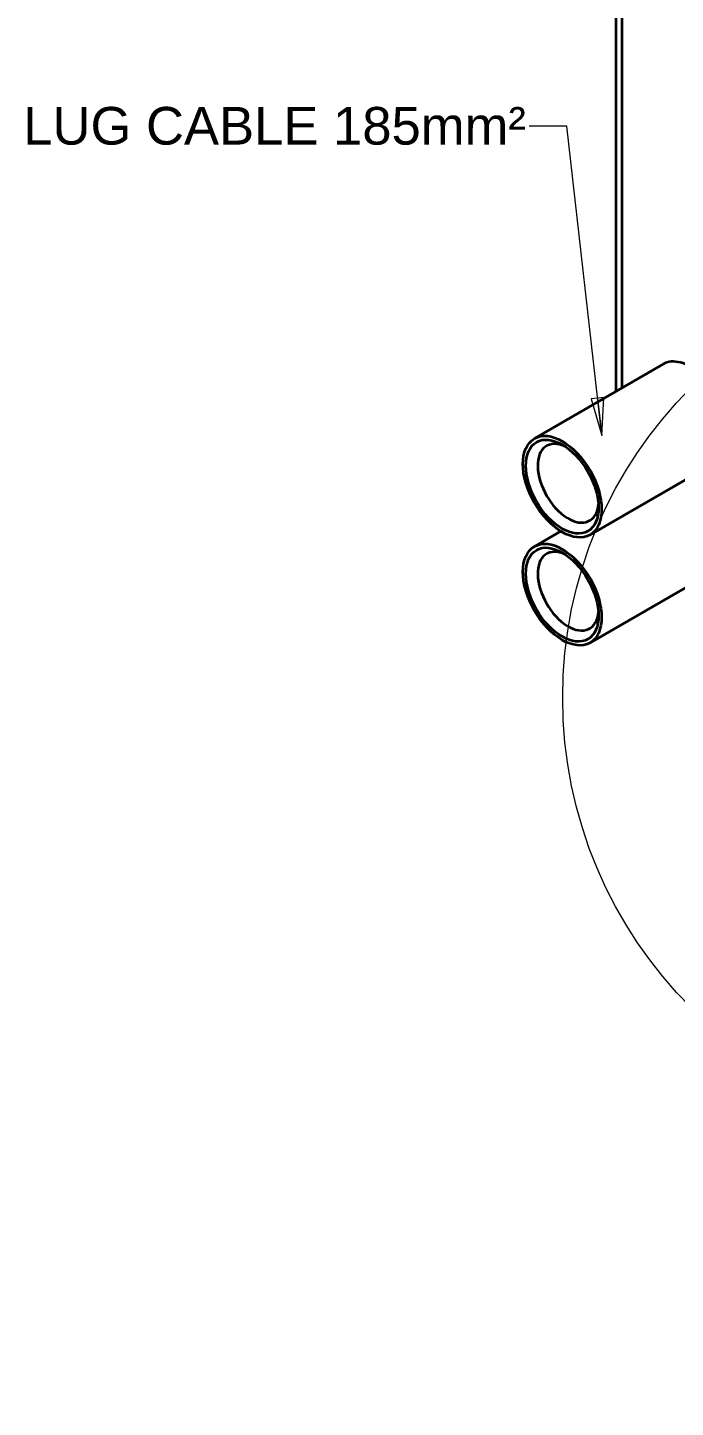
# Model space of a CAD drawing. Header units: millimetres. Extents: x -116965 to 323937, y 291661 to 566926.
# Drawn here: x -24644 to -24386, y 325893 to 326443 of the extents above; entities that cross this region are included whole.
import ezdxf

# ---------------------------------------------------------------- set-up
doc = ezdxf.new("R2010")
doc.units = ezdxf.units.MM
doc.layers.get('0').update_dxf_attribs({"lineweight": 18})
for name, color, linetype, lineweight in [('Detail Circle Lines(Schneider)', 7, 'Continuous', 18), ('Symbols(Schneider)', 7, 'Continuous', 18), ('Visible Edges(Schneider)', 7, 'Continuous', 35)]:
    doc.layers.add(name, color=color, linetype=linetype, lineweight=lineweight)
doc.styles.add('schneder_1', font='micross.ttf')
doc.styles.add('Text Style168', font='micross.ttf')
doc.dimstyles.new('estilo_Schneider$7', dxfattribs={"dimscale": 5, "dimtxt": 3, "dimasz": 3, "dimexe": 2, "dimexo": 1, "dimgap": 0.3, "dimtad": 1, "dimtoh": 1, "dimrnd": 1e-08, "dimzin": 12, "dimtxsty": 'schneder_1', "dimblk": 'Filled-1', "dimcen": 0.09, "dimdle": 10, "dimclrd": 7, "dimclre": 7, "dimclrt": 7, "dimadec": 1, "dimazin": 3, "dimtfac": 0.5, "dimtdec": 3, "dimtmove": 0, "dimatfit": 3, "dimldrblk": 'Filled-1', "dimfxl": 1, "dimtolj": 1, "dimlwd": 15, "dimlwe": 25, "dimarcsym": 0})

# ---------------------------------------------------------------- blocks, each defined once
blk = doc.blocks.new('Filled-1')
at = {"color": 0}
for p, q in [((0, 0), (-1, 0.167)), ((-1, 0.167), (-1, -0.167)), ((-1, 0), (0, 0)), ((-1, -0.167), (0, 0))]:
    blk.add_line(p, q, dxfattribs=at)
at = {"color": 0, "flags": 128}
blk.add_lwpolyline([(-1, -0.167), (0, 0), (-1, 0.167), (-1, -0.167)], dxfattribs=at)
at = {"color": 0}
blk.add_solid([(-1, -0.167), (0, 0), (-1, 0.167), (-1, -0.167)], dxfattribs=at)
blk = doc.blocks.new('2dDetail0')
at = {"layer": 'Detail Circle Lines(Schneider)'}
for p, q in [((337.91, 106.27), (359.03, 77.8)), ((359.03, 77.8), (361.53, 77.8))]:
    blk.add_line(p, q, dxfattribs=at)
blk.add_circle((314.03, 131.76), 34.93, dxfattribs=at)
at = {"layer": 'Detail Circle Lines(Schneider)', "insert": (362.65, 75.21), "char_height": 5, "attachment_point": 7, "style": 'Text Style168'}
blk.add_mtext('See Detail A', dxfattribs=at)

msp = doc.modelspace()

# ---------------------------------------------------------------- linework, layer by layer
at = {"layer": 'Visible Edges(Schneider)'}
for p, q in [((-24409.223321, 326297.647607), (-24409.223321, 326492.885542)), ((-24406.866298, 326491.524714), (-24406.866298, 326299.008435)), ((-24441.751982, 326278.867176), (-24390.486741, 326308.465177)), ((-24419.585316, 326240.473383), (-24368.320074, 326270.071384)), ((-24441.751982, 326235.865022), (-24431.257494, 326241.924018)), ((-24419.585316, 326197.47123), (-24368.320074, 326227.069231))]:
    msp.add_line(p, q, dxfattribs=at)
for centre, major_axis, start_param, end_param in [((-24379.403407, 326289.26828), (-11.083333, 19.196896), 4.1972856783, 6.2831853072), ((-24428.311627, 326261.031107), (8.583333, -14.866769), 2.4491026174, 6.9756753434), ((-24428.311627, 326218.028954), (8.583333, -14.866769), 2.4491026174, 6.9756753434)]:
    msp.add_ellipse(centre, major_axis=major_axis, ratio=0.5773502692, start_param=start_param, end_param=end_param, dxfattribs=at)
for centre, major_axis in [((-24430.668649, 326259.670279), (-11.083333, 19.196896)), ((-24430.668649, 326259.670279), (-10.25, 17.753521)), ((-24430.668649, 326216.668126), (11.083333, -19.196896)), ((-24430.668649, 326216.668126), (10.25, -17.753521))]:
    msp.add_ellipse(centre, major_axis=major_axis, ratio=0.5773502692, dxfattribs=at)

# ---------------------------------------------------------------- block references
at = {"layer": 'Detail Circle Lines(Schneider)', "xscale": 5, "yscale": 5, "zscale": 5}
msp.add_blockref('2dDetail0', (-25825.964283, 325516.835855), dxfattribs=at)

# ---------------------------------------------------------------- texts
at = {"layer": 'Symbols(Schneider)', "color": 7, "insert": (-24545.277551, 326403.314587), "char_height": 15.0000006, "width": 199.78379533, "attachment_point": 5, "style": 'schneder_1'}
msp.add_mtext('{LUG CABLE 185mm²}', dxfattribs=at)

# ---------------------------------------------------------------- leaders
at = {"layer": 'Symbols(Schneider)', "color": 7, "linetype": 'Continuous', "lineweight": 18, "annotation_type": 0, "has_hookline": 1, "hookline_direction": 1, "text_width": 197.752395}
msp.add_leader([(-24414.938588, 326280.032632), (-24428.885653, 326403.314587), (-24443.885653, 326403.314587)], dimstyle='estilo_Schneider$7', override={"dimtad": 0}, dxfattribs=at)

doc.saveas('drawing.dxf')
